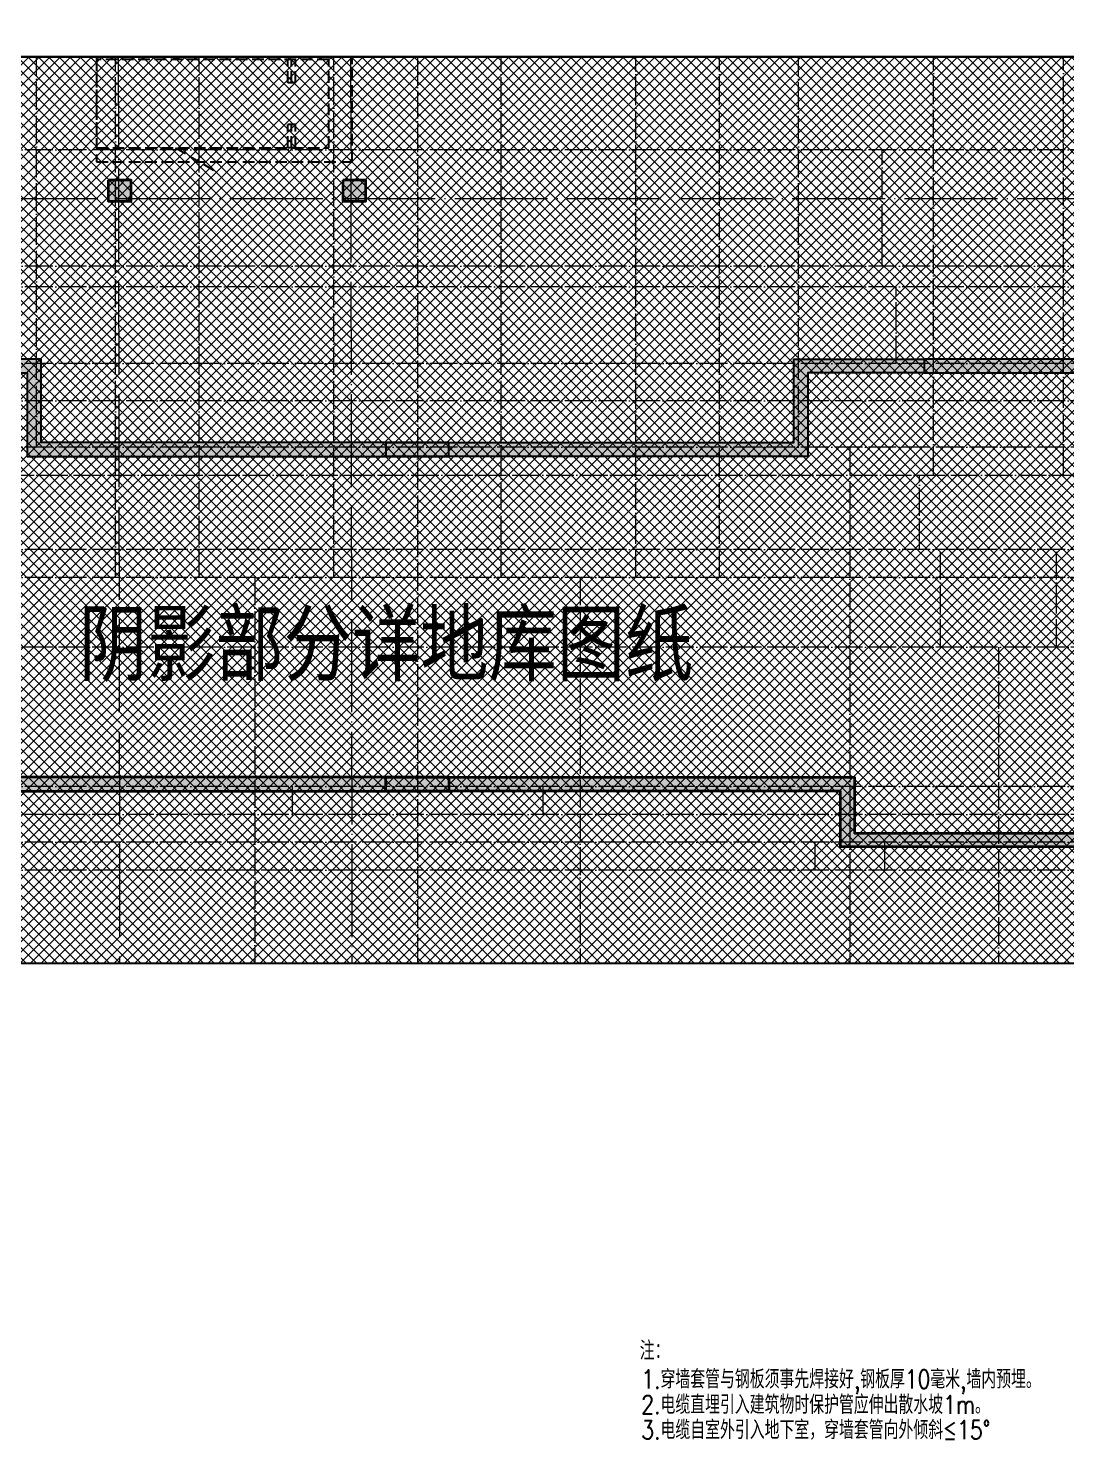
# Model space of a CAD drawing. Extents: x 3002737 to 4077523, y -995787 to -7267.
# Drawn here: x 3063662 to 3086007, y -750479 to -720104 of the extents above; entities that cross this region are included whole.
import ezdxf
from ezdxf.xclip import XClip

# ---------------------------------------------------------------- set-up
doc = ezdxf.new("R2010")
doc.units = 0
doc.header["$LTSCALE"] = 1000
doc.header["$MEASUREMENT"] = 0
doc.header["$XCLIPFRAME"] = 2
doc.linetypes.add('DASH', pattern=[0.35, 0.25, -0.1])
doc.linetypes.add('DOTE', pattern=[2.4200000000000004, 2, -0.2, 0.02, -0.2])
doc.layers.get('0').update_dxf_attribs({"linetype": 'CONTINUOUS'})
for name, color, linetype in [('!!DIM-照明', 7, 'CONTINUOUS'), ('HS-A-停车位（标准）', 9, 'CONTINUOUS'), ('S-砼墙', 40, 'CONTINUOUS'), ('text', 7, 'CONTINUOUS')]:
    doc.layers.add(name, color=color, linetype=linetype)
for name, color, linetype, lineweight in [('DOTE', 19, 'DOTE', 9), ('填充', 251, 'CONTINUOUS', 5), ('砼柱', 2, 'CONTINUOUS', 35)]:
    doc.layers.add(name, color=color, linetype=linetype, lineweight=lineweight)
doc.styles.add('_TEL_DIM', font='SIMPLEX', dxfattribs={"width": 0.8, "height": 3.5, "bigfont": 'HZTXT'})
doc.styles.add('黑体', font='simhei.ttf')

# ---------------------------------------------------------------- blocks, each defined once
blk = doc.blocks.new('A$C25A378E3')
at = {"layer": 'HS-A-停车位（标准）', "linetype": 'DASH'}
for p, q in [((299.9288666398497, 4280.200665866025), (299.9276344913524, 4120.200664976728)), ((299.9288666398497, 4280.200665866025), (799.9285807174165, 4280.00894703425)), ((799.9285807174165, 4280.00894703425), (799.9273485837039, 4120.008946264163)), ((1699.929113851395, 4280.193678615266), (1699.927881702897, 4120.19367778569)), ((1699.929113851395, 4280.193678615266), (2199.928827928961, 4280.001959843212)), ((2199.928827928961, 4280.001959843212), (2199.927595795365, 4120.001958953799)), ((299.9276344913524, 4120.200664976728), (799.9273485837039, 4120.008946264163)), ((299.9282505712472, 4200.200665451237), (799.9279646449722, 4200.00894667895)), ((1699.927881702897, 4120.19367778569), (2199.927595795365, 4120.001958953799)), ((1699.928497782676, 4200.193678200361), (2199.928211856517, 4200.001959428308)), ((300.0205537431175, 1700.046125917463), (-199.9740653929766, 2550.049336581258)), ((2200.020893819514, 1700.035927985562), (2700.026429273654, 2550.032717227354))]:
    blk.add_line(p, q, dxfattribs=at)
for points in [[(1.164153218269348e-10, 5499.999999999884), (2499.999999842257, 5499.971898506512), (2499.938176556607, -0.02810114610474557), (-0.06182328553404659, 3.472669050097466e-07)], [(299.9943796824664, 4999.996627852321), (2199.994379562442, 4999.975270717288), (2199.938176575466, -0.02472896687686443), (299.9381766954903, -0.003371831844560802)]]:
    blk.add_lwpolyline(points, close=True, dxfattribs=at)
blk = doc.blocks.new('A$C24B36177')
for points in [[(24950.00000000093, -57499.99999965215), (24950.00000000093, -57949.99999965215), (25450.00000000093, -57949.99999965215), (25450.00000000093, -57499.99999965215)], [(30000.00000000093, -57499.99999965215), (30000.00000000093, -57949.99999965215), (30500.00000000093, -57949.99999965215), (30500.00000000093, -57499.99999965215)]]:
    blk.add_hatch(color=252).paths.add_polyline_path(points)
at = {"layer": '砼柱', "color": 252, "lineweight": 35}
for points in [[(24950.00000000093, -57499.99999965215), (24950.00000000093, -57949.99999965215), (25450.00000000093, -57949.99999965215), (25450.00000000093, -57499.99999965215)], [(30000.00000000093, -57499.99999965215), (30000.00000000093, -57949.99999965215), (30500.00000000093, -57949.99999965215), (30500.00000000093, -57499.99999965215)]]:
    blk.add_lwpolyline(points, close=True, dxfattribs=at)
blk = doc.blocks.new('A$C74D73064')
at = {"layer": 'S-砼墙', "linetype": 'ByBlock'}
h = blk.add_hatch(color=252, dxfattribs=at)
h.dxf.hatch_style = 1
h.paths.add_polyline_path([(120813.0446735101, 23073.58569761738), (120813.0446735101, 22773.58569761738), (123313.0446743381, 22773.58569761738), (123313.0446743381, 20973.58569842193), (132389.0566211403, 20973.58570694039), (132389.0566207753, 21273.58570694039), (123613.0446743381, 21273.58569878701), (123613.0446743381, 23073.58569761738)])
h = blk.add_hatch(color=252, dxfattribs=at)
h.dxf.hatch_style = 1
h.paths.add_polyline_path([(142613.0701628977, 23073.58569761738), (142613.0701628977, 22773.58569761738), (140113.0701620698, 22773.58569761738), (140113.0701620698, 20973.58569842193), (131037.0582152675, 20973.58570694039), (131037.0582156326, 21273.58570694039), (139813.0701620698, 21273.58569878701), (139813.0701620698, 23073.58569761738)])
h = blk.add_hatch(color=252, dxfattribs=at)
h.dxf.hatch_style = 1
h.paths.add_polyline_path([(142613.0701628977, 23073.58569761738), (142613.0701628977, 22773.58569761738), (148313.0701613829, 22773.58569761738), (148313.0701613829, 20973.58569842193), (156813.0803640514, 20973.58567362209), (156813.0803636863, 21273.58567362209), (148613.0701613829, 21273.58569878701), (148613.0701613829, 23073.58569761738)])
h = blk.add_hatch(color=252, dxfattribs=at)
h.dxf.hatch_style = 1
h.paths.add_polyline_path([(132397.3616232752, 14073.585692161), (122313.0446736767, 14073.58569050278), (122313.0446735203, 12873.58569222968), (116113.0446758427, 12873.58569303458), (116113.0446763913, 14073.58569720155), (106913.0446720374, 14073.58570140856), (106913.0446720374, 21162.71327298798), (106613.0446720374, 21162.71327298798), (106613.0446720374, 13773.5857015457), (115813.0446763443, 13773.5856973395), (115813.0446757957, 12573.58569307462), (122613.0446734811, 12573.58569219057), (122613.0446736376, 13773.58569056494), (132397.3616233371, 13773.585692161)])
h = blk.add_hatch(color=252, dxfattribs=at)
h.dxf.hatch_style = 1
h.paths.add_polyline_path([(131028.7532131326, 14073.585692161), (141113.0701627311, 14073.58569050278), (141113.0701628876, 12873.58569222968), (147313.0701605651, 12873.58569303458), (147313.0701600165, 14073.58569720155), (156513.0701643705, 14073.58570140856), (156513.0701643705, 21162.71327298798), (156813.0701643705, 21162.71327298798), (156813.0701643705, 13773.5857015457), (147613.0701600636, 13773.5856973395), (147613.0701606121, 12573.58569307462), (140813.0701629267, 12573.58569219057), (140813.0701627702, 13773.58569056494), (131028.7532130707, 13773.585692161)])
at = {"layer": '填充'}
h = blk.add_hatch(dxfattribs=at)
h.set_pattern_fill('ANSI37', color=252, scale=100, style=0)
h.set_pattern_definition([(45, (953418.0689988486, -464688.2486653434), (-112.2532015133644, 112.2532015133644), []), (135, (953418.0689988486, -464688.2486653434), (-112.2532015133644, -112.2532015133644), [])])
h.paths.add_polyline_path([(115163.0337328772, 25223.58584189462), (115163.0337328687, 23323.58563984465), (112162.9439277471, 23323.58563984546), (112162.9439277444, 21073.60118549049), (113113.1169890254, 21073.56907853892), (113113.0592479145, 17473.62538959773), (117863.0349432965, 17473.56139976659), (117863.0312784122, 16773.59377983701), (120563.0336433345, 16773.59252153302), (120563.0360961088, 18873.65326665656), (120713.0863819981, 18873.52454982989), (120713.0837655098, 22773.53190565179), (120813.030525555, 22773.6394634454), (120813.035433386, 24873.58587426262), (122162.7863947467, 24871.42321983527), (122162.7777399082, 26768.17206862045), (117663.0336165932, 26775.40211124648), (117663.033622301, 25223.58963364828)], flags=16)
h.paths.add_polyline_path([(104713.0339225736, 29573.58821820468), (158713.0207901149, 29573.58821820468), (158713.0207901149, 10073.58821938152), (104713.0339225736, 10073.58821938152)])
at = {"color": 252}
blk.add_lwpolyline([(104713.0339225736, 29573.58821820468), (158713.0207901149, 29573.58821820468), (158713.0207901149, 10073.58821938152), (104713.0339225736, 10073.58821938152)], close=True, dxfattribs=at)
at = {"layer": 'DOTE', "color": 252}
for p, q in [((125240.0351011325, 54519.25646164967), (125305.0351011325, 8148.87607650971)), ((130240.0351011315, 54519.25646164967), (130305.0351011315, 8148.87607650971)), ((196116.043700602, 26519.29986870533), (-86385.24772744626, 26519.29986870522))]:
    blk.add_line(p, q, dxfattribs=at)
at = {"layer": 'S-砼墙', "color": 252, "linetype": 'ByBlock'}
for points in [[(120813.0446735101, 23073.58569761738), (120813.0446735101, 22773.58569761738), (123313.0446743381, 22773.58569761738), (123313.0446743381, 20973.58569842193), (132389.0566211403, 20973.58570694039), (132389.0566207753, 21273.58570694039), (123613.0446743381, 21273.58569878701), (123613.0446743381, 23073.58569761738)], [(142613.0701628977, 23073.58569761738), (142613.0701628977, 22773.58569761738), (140113.0701620698, 22773.58569761738), (140113.0701620698, 20973.58569842193), (131037.0582152675, 20973.58570694039), (131037.0582156326, 21273.58570694039), (139813.0701620698, 21273.58569878701), (139813.0701620698, 23073.58569761738)], [(142613.0701628977, 23073.58569761738), (142613.0701628977, 22773.58569761738), (148313.0701613829, 22773.58569761738), (148313.0701613829, 20973.58569842193), (156813.0803640514, 20973.58567362209), (156813.0803636863, 21273.58567362209), (148613.0701613829, 21273.58569878701), (148613.0701613829, 23073.58569761738)]]:
    blk.add_lwpolyline(points, close=True, dxfattribs=at)
at = {"layer": 'S-砼墙', "color": 252, "lineweight": 35}
for points in [[(132397.3616232752, 14073.585692161), (122313.0446736767, 14073.58569050278), (122313.0446735203, 12873.58569222968), (116113.0446758427, 12873.58569303458), (116113.0446763913, 14073.58569720155), (106913.0446720374, 14073.58570140856), (106913.0446720374, 21162.71327298798), (106613.0446720374, 21162.71327298798), (106613.0446720374, 13773.5857015457), (115813.0446763443, 13773.5856973395), (115813.0446757957, 12573.58569307462), (122613.0446734811, 12573.58569219057), (122613.0446736376, 13773.58569056494), (132397.3616233371, 13773.585692161)], [(131028.7532131326, 14073.585692161), (141113.0701627311, 14073.58569050278), (141113.0701628876, 12873.58569222968), (147313.0701605651, 12873.58569303458), (147313.0701600165, 14073.58569720155), (156513.0701643705, 14073.58570140856), (156513.0701643705, 21162.71327298798), (156813.0701643705, 21162.71327298798), (156813.0701643705, 13773.5857015457), (147613.0701600636, 13773.5856973395), (147613.0701606121, 12573.58569307462), (140813.0701629267, 12573.58569219057), (140813.0701627702, 13773.58569056494), (131028.7532130707, 13773.585692161)]]:
    blk.add_lwpolyline(points, close=True, dxfattribs=at)
at = {"layer": '填充', "color": 252}
blk.add_lwpolyline([(104713.0339225736, 29573.58821820468), (158713.0207901149, 29573.58821820468), (158713.0207901149, 10073.58821938152), (104713.0339225736, 10073.58821938152)], close=True, dxfattribs=at)
at = {"color": 252}
blk.add_blockref('A$C24B36177', (100104.7992927883, 84419.25646130543), dxfattribs=at)
at = {"layer": 'HS-A-停车位（标准）', "color": 252, "linetype": 'DASH', "xscale": -1, "rotation": 269.9993559612105}
blk.add_blockref('A$C25A378E3', (124805.0351014789, 27319.3182849366), dxfattribs=at)
blk = doc.blocks.new('HFHFTHFD')
at = {"layer": 'DOTE', "linetype": 'DOTE', "ltscale": 0.3}
for p, q in [((437416.57870371, 604548.8100388076), (437416.5787037368, 612948.8100463543)), ((439116.5787031571, 601748.8100473222), (439116.5787025715, 612948.8100463543)), ((440916.5787032476, 601748.8100473222), (440916.5787032476, 612948.8100463543)), ((443816.578703357, 601748.8100391305), (443816.5787033571, 612948.8100463543)), ((445616.5787024723, 612948.8100463543), (445616.5787024723, 593448.8100475312)), ((447416.5787015875, 601748.8100391305), (447416.5787015874, 612948.8100463543)), ((450316.5787016969, 601748.8100473222), (450316.5787016969, 612948.8100463543)), ((452116.5787017875, 601748.8100473222), (452116.578702373, 612948.8100463543)), ((453816.5787012345, 604548.8100388076), (453816.5787012078, 612948.8100463543)), ((456716.5787018152, 603949.0803065526), (456716.5787018152, 612948.8100463543)), ((459516.5787027521, 603949.0803065526), (459516.5787027522, 612948.8100463543)), ((472616.5787020951, 610948.8100463543), (418616.5787028495, 610948.8100463543)), ((455616.5773428306, 608448.8079394314), (455616.5768775269, 610948.8075475739)), ((472616.5787020951, 608448.8100463543), (418616.5787028495, 608448.8100463543)), ((472616.5787020951, 607998.8100463543), (418616.5787028495, 607998.8100463543)), ((455916.5787018151, 606348.8100465569), (455916.5787018152, 607998.8100463542)), ((472616.5787020951, 606348.8100465569), (418616.5787028495, 606348.8100465569)), ((472616.5787020951, 605548.8100406288), (418616.5787028495, 605548.8100406289)), ((472616.5787020951, 604548.8100471114), (418616.5787028495, 604548.8100471116)), ((454916.7956122105, 604548.8100471115), (454916.5572260541, 593448.8100475312)), ((418616.5787028495, 603949.0803176122), (472616.5787020951, 603949.0802720234)), ((456416.5779403554, 602348.8100463725), (456416.5779400909, 603948.8100463734)), ((472616.5787020951, 602348.8100463724), (418616.5787028495, 602348.8100463726)), ((456866.5787071111, 600248.8100463304), (456866.5787071959, 602348.8100463543)), ((459366.5786974561, 600248.8100463784), (459366.5786973714, 602348.8100463543)), ((472616.5787020951, 601748.8100473221), (418616.5787028495, 601748.8100473222)), ((442116.5787120232, 601748.8100392178), (442116.5787120232, 593448.8100475312)), ((449116.5786929213, 601748.8100392178), (449116.5786929213, 593448.8100475312)), ((472616.5787020951, 600248.810045596), (418616.5787028495, 600248.8100466327)), ((458116.5786953176, 600248.8100463543), (458116.5786953176, 593448.8100475312)), ((472616.5787020951, 597248.8100389724), (418616.5787028495, 597248.8100389724)), ((442916.5787231674, 597248.8100389725), (442916.5787231674, 596648.8100389723)), ((448316.5786817771, 597248.8100389725), (448316.5786817771, 596648.8100389723)), ((472616.5787020951, 596648.8100389723), (418616.5787028495, 596648.8100389723)), ((472616.5787020951, 596048.810047531), (418616.5787028495, 596048.810047531)), ((454166.6130435566, 596048.8100475312), (454166.6001578184, 595448.8100475312)), ((455666.5829771796, 596048.8100475312), (455666.5958629177, 595448.8100475312)), ((472616.5787020951, 595448.810047531), (418616.5787028495, 595448.8100475312))]:
    blk.add_line(p, q, dxfattribs=at)

msp = doc.modelspace()

# ---------------------------------------------------------------- block references
ref = msp.add_blockref('A$C74D73064', (2940324.410596304, -750295.5973067265))
XClip(ref).set_block_clipping_path([(104713.0339338902, 10073.589627109584), (158713.0208014316, 29573.5896259328)])
msp.add_blockref('HFHFTHFD', (2626420.865827345, -1333670.817727148))

# ---------------------------------------------------------------- texts
at = {"layer": '!!DIM-照明', "style": '_TEL_DIM', "width": 0.8}
for s, p in [('注：', (3076819.630901248, -748759.4556806593)), ('1.穿墙套管与钢板须事先焊接好,钢板厚10毫米,墙内预埋。', (3076854.273756343, -749375.8611307738)), ('2.电缆直埋引入建筑物时保护管应伸出散水坡1m。', (3076854.273756343, -749923.7037572081)), ('3.电缆自室外引入地下室，穿墙套管向外倾斜≤15°', (3076854.273756343, -750465.6837122489))]:
    msp.add_text(s, height=400, dxfattribs=at).set_placement(p)
at = {"layer": 'text', "color": 8, "style": '黑体', "width": 0.8}
msp.add_text('阴影部分详地库图纸', height=1345.89029535865, dxfattribs=at).set_placement((3064754.266713514, -734011.2718678913))

doc.saveas('drawing.dxf')
